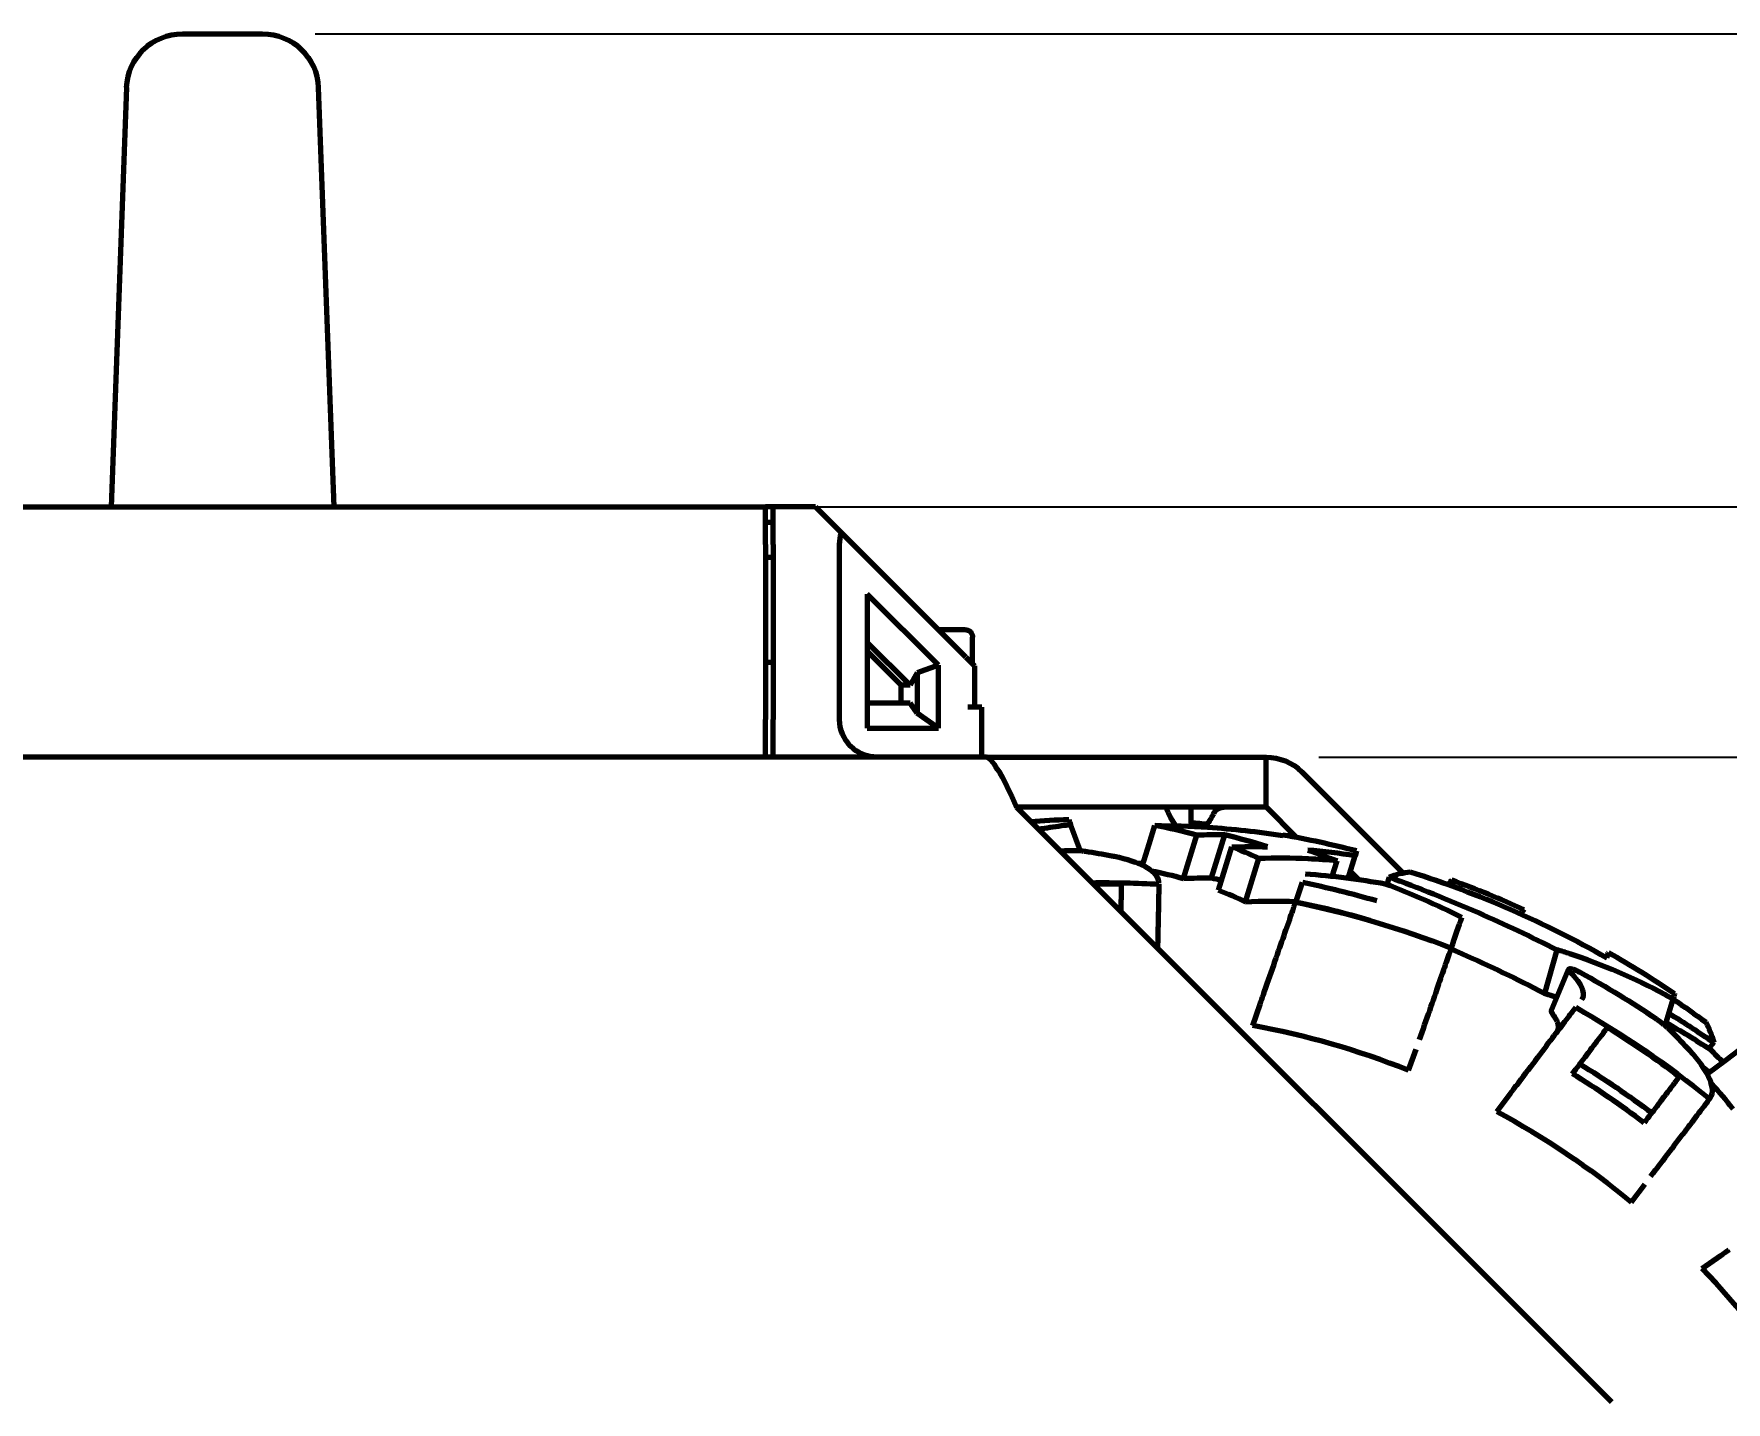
# Model space of a CAD drawing. Header units: millimetres. Extents: x 0 to 1189, y 0 to 841.
# Drawn here: x 703.6 to 771.2, y 322.4 to 377.1 of the extents above; entities that cross this region are included whole.
import ezdxf

# ---------------------------------------------------------------- set-up
doc = ezdxf.new("R2010")
doc.units = ezdxf.units.MM
doc.header["$LTSCALE"] = 0.75
doc.layers.add('FD_Dimensions', color=7, linetype='Continuous', lineweight=35)
doc.layers.add('Visible', color=7, linetype='Continuous', lineweight=70)
doc.styles.get("Standard").update_dxf_attribs({"font": 'arial.ttf'})
doc.dimstyles.new('Dim-ISO-25', dxfattribs={"dimtxt": 3.5, "dimasz": 3.5, "dimexe": 2.1, "dimexo": 2.1, "dimgap": 1.4, "dimtad": 1, "dimzin": 12, "dimdsep": 46, "dimtxsty": 'Standard', "dimcen": 0, "dimazin": 3, "dimtp": 0.1, "dimtm": 0.1, "dimtfac": 0.714286, "dimtmove": 0, "dimatfit": 3, "dimfxl": 1, "dimtzin": 12, "dimarcsym": 0})

# ---------------------------------------------------------------- blocks, each defined once
blk = doc.blocks.new('*D31')
at = {"layer": 'Defpoints', "color": 0, "transparency": 16777216}
for p in [(586.804795, 358.159183), (807.04622, 358.159183), (572.723978, 264.278999)]:
    blk.add_point(p, dxfattribs=at)
at = {"layer": 'FD_Dimensions', "color": 0, "lineweight": -2, "transparency": 16777216}
for p, q in [((588.904795, 358.159183), (809.14622, 358.159183)), ((807.04622, 267.778999), (807.04622, 354.659183)), ((574.823978, 264.278999), (809.14622, 264.278999))]:
    blk.add_line(p, q, dxfattribs=at)
at = {"layer": 'FD_Dimensions', "color": 0, "transparency": 16777216}
for points in [[(806.462887, 354.659183), (807.629554, 354.659183), (807.04622, 358.159183)], [(806.462887, 267.778999), (807.629554, 267.778999), (807.04622, 264.278999)]]:
    blk.add_solid(points, dxfattribs=at)
at = {"layer": 'FD_Dimensions', "color": 0, "transparency": 16777216, "insert": (803.858021, 311.219091), "char_height": 3.5, "attachment_point": 5, "rotation": 90}
blk.add_mtext('93.88', dxfattribs=at)
blk = doc.blocks.new('*D32')
at = {"layer": 'Defpoints', "color": 0, "transparency": 16777216}
for p in [(712.715859, 377.069183), (822.180648, 377.069183), (746.304795, 264.197192)]:
    blk.add_point(p, dxfattribs=at)
at = {"layer": 'FD_Dimensions', "color": 0, "lineweight": -2, "transparency": 16777216}
for p, q in [((714.815859, 377.069183), (824.280648, 377.069183)), ((822.180648, 267.697192), (822.180648, 373.569183)), ((748.404795, 264.197192), (824.280648, 264.197192))]:
    blk.add_line(p, q, dxfattribs=at)
at = {"layer": 'FD_Dimensions', "color": 0, "transparency": 16777216}
for points in [[(821.597314, 373.569183), (822.763981, 373.569183), (822.180648, 377.069183)], [(821.597314, 267.697192), (822.763981, 267.697192), (822.180648, 264.197192)]]:
    blk.add_solid(points, dxfattribs=at)
at = {"layer": 'FD_Dimensions', "color": 0, "transparency": 16777216, "insert": (818.993642, 320.633188), "char_height": 3.5, "attachment_point": 5, "rotation": 90}
blk.add_mtext('112.87', dxfattribs=at)
blk = doc.blocks.new('*D33')
at = {"layer": 'Defpoints', "color": 0, "transparency": 16777216}
for p in [(733.104795, 358.159183), (791.222417, 358.159183), (752.804795, 348.159183)]:
    blk.add_point(p, dxfattribs=at)
at = {"layer": 'FD_Dimensions', "color": 0, "lineweight": -2, "transparency": 16777216}
for p, q in [((735.204795, 358.159183), (793.322417, 358.159183)), ((791.222417, 351.659183), (791.222417, 354.659183)), ((754.904795, 348.159183), (793.322417, 348.159183))]:
    blk.add_line(p, q, dxfattribs=at)
at = {"layer": 'FD_Dimensions', "color": 0, "transparency": 16777216}
for points in [[(790.639083, 354.659183), (791.80575, 354.659183), (791.222417, 358.159183)], [(790.639083, 351.659183), (791.80575, 351.659183), (791.222417, 348.159183)]]:
    blk.add_solid(points, dxfattribs=at)
at = {"layer": 'FD_Dimensions', "color": 0, "transparency": 16777216, "insert": (788.035411, 353.159183), "char_height": 3.5, "attachment_point": 5, "rotation": 90}
blk.add_mtext('10', dxfattribs=at)

msp = doc.modelspace()

# ---------------------------------------------------------------- linework, layer by layer
at = {"layer": 'Visible', "extrusion": (0, 1, 0)}
for p, q in [((709.514, 377.069), (712.716, 377.069)), ((707.285, 374.922), (706.664, 358.159)), ((714.944, 374.922), (715.565, 358.159)), ((588.805, 358.159), (732.805, 358.159)), ((732.805, 356.659), (732.805, 358.159)), ((733.105, 358.159), (732.805, 358.159)), ((734.805, 358.159), (733.105, 358.159)), ((733.105, 356.659), (733.105, 358.159)), ((734.805, 358.159), (735.839, 357.125)), ((732.805, 357.547), (733.105, 357.547)), ((740.812, 352.152), (735.839, 357.125)), ((732.805, 356.659), (732.805, 349.659)), ((733.105, 356.659), (733.105, 349.659)), ((735.765, 349.659), (735.765, 356.659)), ((732.805, 356.159), (733.105, 356.159)), ((739.709, 351.834), (736.868, 354.675)), ((736.868, 354.675), (736.868, 349.319)), ((739.705, 353.259), (740.775, 353.259)), ((741.075, 351.889), (741.075, 352.959)), ((736.868, 352.744), (738.578, 351.034)), ((738.224, 351.034), (736.868, 352.39)), ((732.805, 351.959), (733.105, 351.959)), ((738.861, 351.524), (738.578, 351.034)), ((739.709, 351.834), (738.861, 351.524)), ((738.861, 351.524), (738.861, 349.919)), ((739.709, 349.319), (739.709, 351.834)), ((740.812, 352.152), (740.892, 352.071)), ((740.892, 352.071), (741.148, 351.816)), ((741.148, 351.816), (741.148, 350.159)), ((738.578, 351.034), (738.224, 351.034)), ((738.224, 350.319), (738.224, 351.034)), ((738.578, 350.319), (736.868, 350.319)), ((738.861, 349.919), (738.578, 350.319)), ((741.445, 350.159), (740.892, 350.159)), ((741.445, 348.159), (741.445, 350.159)), ((732.805, 348.159), (732.805, 349.659)), ((733.105, 348.159), (733.105, 349.659)), ((739.709, 349.319), (738.861, 349.919)), ((736.868, 349.319), (739.709, 349.319)), ((741.639, 348.159), (579.971, 348.159)), ((741.639, 348.159), (752.805, 348.159)), ((752.805, 346.159), (752.805, 348.159)), ((754.226, 347.57), (758.264, 343.532)), ((752.805, 346.159), (742.838, 346.159)), ((766.612, 322.38), (742.843, 346.149)), ((749.805, 345.394), (749.805, 346.159)), ((752.812, 346.156), (754.005, 344.963)), ((745.371, 344.409), (744.993, 345.456)), ((748.124, 344.683), (748.354, 345.425)), ((749.499, 343.313), (750.033, 345.039)), ((750.617, 343.338), (751.146, 345.05)), ((753.464, 345.028), (753.475, 345.061)), ((747.862, 343.835), (748.124, 344.683)), ((750.893, 342.849), (751.426, 344.572)), ((751.979, 342.383), (752.512, 344.108)), ((756.075, 343.315), (756.352, 344.212)), ((756.417, 344.422), (756.352, 344.212)), ((755.444, 343.39), (755.637, 344.015)), ((756.51, 343.256), (756.164, 343.602)), ((753.982, 342.369), (754.258, 343.162)), ((757.713, 343.362), (757.627, 343.066)), ((753.982, 342.369), (753.981, 342.366)), ((764.419, 340.459), (763.914, 338.718)), ((764.187, 338.012), (764.883, 339.675)), ((752.265, 337.434), (752.563, 338.29)), ((768.744, 337.422), (769.054, 338.49)), ((770.678, 336.756), (770.489, 336.512)), ((758.494, 335.645), (758.789, 336.492)), ((770.423, 335.493), (771.133, 336.024)), ((771.133, 336.024), (771.755, 336.49)), ((762.012, 334.002), (762.56, 334.724)), ((770.509, 334.496), (770.532, 334.527)), ((767.384, 330.376), (767.926, 331.09)), ((770.222, 327.726), (770.966, 328.244))]:
    msp.add_line(p, q, dxfattribs=at)
at = {"layer": 'Visible', "extrusion": (1e-16, 0, -1)}
for centre, radius, start, end in [((-709.514, 374.839), 2.23, 2.1211, 90), ((-712.716, 374.839), 2.23, 90, 177.8789), ((-740.775, 352.959), 0.3, 90, 180), ((-752.805, 346.149), 2.01, 90, 135), ((-752.805, 346.149), 0.01, 90, 135), ((-746.305, 304.947), 40.75, 85.91027, 88.04544), ((-746.305, 304.947), 40.75, 94.92718, 95.85902), ((-746.305, 304.947), 40.75, 100.13414, 104.36886), ((-746.305, 304.947), 39, 91.99085, 92.32489), ((-746.305, 304.947), 40.53, 107.59586, 119.73799), ((-746.305, 304.947), 38.198, 89.31709, 93.32173), ((-746.305, 304.947), 38.155, 89.37998, 91.07116), ((-746.305, 304.947), 39.034, 101.75632, 106.23651), ((-746.305, 304.947), 40.75, 109.95456, 114.3366), ((-746.305, 304.947), 38.198, 101.59283, 111.32173), ((-746.305, 304.947), 40.75, 119.6634, 124.04544), ((-746.305, 304.947), 38.198, 119.59283, 129.32173), ((-746.305, 304.947), 40.53, 124.14573, 126.40414), ((-746.305, 304.947), 38.155, 121.85129, 127.07116), ((-746.305, 304.947), 36.332, 121.58302, 127.0656), ((-746.305, 304.947), 39, 127.99085, 128.32489), ((-746.305, 304.947), 33.029, 118.39645, 129.65677)]:
    msp.add_arc(centre, radius, start, end, dxfattribs=at)
at = {"layer": 'Visible'}
for radius, start, end in [(39.494, 92.00212, 92.49126), (38.201, 73.82775, 78.40648), (39.494, 56.00212, 61.14119), (33.029, 68.34323, 79.60355), (35.842, 52.936, 58.49387), (39.034, 51.66184, 52.15522), (33.029, 32.34323, 43.60355)]:
    msp.add_arc((746.305, 304.947), radius, start, end, dxfattribs=at)
at = {"layer": 'Visible', "extrusion": (1e-16, 0, -1)}
for centre, major_axis, ratio, start_param, end_param in [((737.265, 356.659), (1.061, 1.061), 1, 3.926991, 4.242768), ((737.265, 349.659), (1.061, 1.061), 1, 2.356194, 3.926991), ((745.43, 298.452), (13.936, 45.068), 0.707106, -0.239, -0.197244), ((740.006, 299.739), (13.88, 44.894), 0.707106, 0.018211, 0.055859), ((743.851, 289.696), (15.617, 53.814), 0.196114, -0.150213, -0.08149), ((744.07, 299.089), (13.366, 43.228), 0.707108, -0.248738, -0.214675), ((735.914, 298.059), (13.955, 45.145), 0.579241, 0.039579, 0.082589), ((747.705, 301.731), (23.743, 34.137), 0.922984, -0.082163, -0.028667), ((735.409, 293.998), (34.357, 44.265), 0.196114, 0.08149, 0.150213)]:
    msp.add_ellipse(centre, major_axis=major_axis, ratio=ratio, start_param=start_param, end_param=end_param, dxfattribs=at)
at = {"layer": 'Visible'}
for centre, major_axis, ratio, start_param, end_param in [((744.047, 299.008), (13.909, 44.981), 0.707105, 0.206289, 0.238955), ((745.526, 299.732), (-10.476, 44.254), 0.768445, -0.330094, -0.300629), ((735.86, 298.037), (14.502, 46.904), 0.579244, -0.080976, -0.039581), ((745.522, 298.198), (13.999, 45.268), 0.707105, 0.097082, 0.153494), ((742.88, 304.189), (13.661, 39.274), 0.922984, -0.115233, -0.028667), ((742.609, 301.186), (17.537, 41.96), 0.768445, -0.330094, -0.300629)]:
    msp.add_ellipse(centre, major_axis=major_axis, ratio=ratio, start_param=start_param, end_param=end_param, dxfattribs=at)
for points in [[(742.077, 347.672), (741.895, 347.941), (741.746, 348.159), (741.639, 348.159)], [(742.843, 346.149), (742.588, 346.725), (742.333, 347.296), (742.077, 347.672)], [(744.915, 345.673), (744.915, 345.673), (744.94, 345.603), (744.993, 345.456)], [(750.033, 345.039), (749.5, 345.191), (748.936, 345.321), (748.354, 345.425)], [(750.671, 345.85), (750.598, 345.698), (750.495, 345.522), (750.375, 345.372)], [(752.851, 344.577), (752.291, 344.755), (751.722, 344.913), (751.146, 345.05)], [(748.224, 343.616), (748.662, 343.53), (749.089, 343.428), (749.499, 343.313)], [(757.575, 343.086), (756.539, 343.266), (755.465, 343.403), (754.372, 343.489)], [(750.617, 343.338), (750.75, 343.307), (750.882, 343.275), (751.014, 343.242)], [(760.07, 343.068), (760.166, 343.192), (760.212, 343.251), (760.212, 343.251)], [(751.979, 342.383), (752.657, 342.414), (753.329, 342.416), (753.99, 342.391)], [(763.098, 342.076), (763.098, 342.076), (763.053, 342.018), (762.959, 341.897)], [(760.194, 340.531), (760.354, 340.992), (760.499, 341.407), (760.619, 341.753)], [(766.409, 340.139), (766.452, 340.286), (766.472, 340.357), (766.472, 340.357)], [(769.119, 338.712), (769.119, 338.712), (769.098, 338.641), (769.054, 338.49)], [(768.89, 337.925), (769.502, 337.542), (770.098, 337.152), (770.678, 336.756)], [(770.535, 336.482), (770.709, 336.313), (770.883, 336.141), (771.056, 335.966)], [(770.587, 335.103), (770.891, 334.776), (771.176, 334.443), (771.44, 334.108)]]:
    msp.add_open_spline(points, degree=3, dxfattribs=at)
for points, knots in [([(749.194, 345.415), (749.194, 345.415), (749.194, 345.415), (749.194, 345.415), (748.994, 345.685), (748.857, 346.029), (748.817, 346.128), (748.809, 346.149), (748.805, 346.159), (748.805, 346.159)], [-1.9610773, -1.9610773, -1.9610773, -1.9610773, -1.9609528, -1.9609528, -1.9609528, -1.2046794, -1.2046794, -1.2046794, -1.0471976, -1.0471976, -1.0471976, -1.0471976]), ([(751.537, 346.159), (751.246, 346.159), (750.958, 346.196), (750.771, 346), (750.734, 345.961), (750.7, 345.911), (750.671, 345.85)], [0, 0, 0, 0, 0.871626, 0.871626, 0.871626, 1.047198, 1.047198, 1.047198, 1.047198]), ([(744.993, 345.456), (744.871, 345.441), (744.748, 345.426), (744.324, 345.369), (744.023, 345.322), (743.723, 345.269)], [-6.7908419, -6.7908419, -6.7908419, -6.7908419, -6.742069, -6.742069, -6.6222056, -6.6222056, -6.6222056, -6.6222056]), ([(748.354, 345.425), (749.057, 345.424), (749.763, 345.403), (751.476, 345.294), (752.479, 345.18), (753.464, 345.028)], [17.408031, 17.408031, 17.408031, 17.408031, 17.632683, 17.632683, 17.9554931, 17.9554931, 17.9554931, 17.9554931]), ([(745.59, 344.385), (745.545, 344.392), (745.497, 344.398), (745.355, 344.412), (745.256, 344.417), (745.093, 344.42), (745.032, 344.42), (744.97, 344.418), (744.955, 344.418), (744.94, 344.418), (744.925, 344.417)], [0.57737749, 0.57737749, 0.57737749, 0.57737749, 0.59475126, 0.59475126, 0.62625191, 0.62625191, 0.6448508, 0.6448508, 0.6448508, 0.64934479, 0.64934479, 0.64934479, 0.64934479]), ([(748.519, 343.119), (748.52, 343.162), (748.514, 343.205), (748.449, 343.44), (748.265, 343.623), (747.661, 343.946), (747.249, 344.082), (746.713, 344.192), (746.676, 344.199), (746.639, 344.206)], [2.3628766, 2.3628766, 2.3628766, 2.3628766, 2.4067943, 2.4067943, 2.6057136, 2.6057136, 2.8021395, 2.8021395, 2.8164491, 2.8164491, 2.8164491, 2.8164491]), ([(755.637, 344.015), (755.255, 344.05), (754.869, 344.078), (753.832, 344.125), (753.175, 344.129), (752.512, 344.108)], [6.940353, 6.940353, 6.940353, 6.940353, 7.0935578, 7.0935578, 7.3468953, 7.3468953, 7.3468953, 7.3468953]), ([(747.018, 343.096), (747.015, 342.938), (747.011, 342.745), (747.003, 342.36), (746.999, 342.181), (746.995, 341.996)], [-4.069161, -4.069161, -4.069161, -4.069161, -3.9594341, -3.9594341, -3.8786323, -3.8786323, -3.8786323, -3.8786323]), ([(748.518, 343.081), (748.515, 342.916), (748.51, 342.708), (748.5, 342.19), (748.493, 341.87), (748.48, 341.252), (748.473, 340.903), (748.465, 340.527)], [-4.0816675, -4.0816675, -4.0816675, -4.0816675, -3.9618291, -3.9618291, -3.8252836, -3.8252836, -3.6993736, -3.6993736, -3.6993736, -3.6993736]), ([(757.713, 343.362), (758.885, 342.943), (760.079, 342.469), (762.334, 341.483), (763.383, 340.987), (764.419, 340.459)], [11.0190937, 11.0190937, 11.0190937, 11.0190937, 11.4175674, 11.4175674, 11.7676704, 11.7676704, 11.7676704, 11.7676704]), ([(752.692, 338.661), (752.828, 339.053), (752.971, 339.464), (753.242, 340.242), (753.369, 340.608), (753.582, 341.22), (753.688, 341.524), (753.858, 342.013), (753.927, 342.21), (753.981, 342.366)], [3.5813627, 3.5813627, 3.5813627, 3.5813627, 3.7158313, 3.7158313, 3.8534291, 3.8534291, 3.9901307, 3.9901307, 4.1091636, 4.1091636, 4.1091636, 4.1091636]), ([(760.194, 340.531), (760.139, 340.375), (760.071, 340.178), (759.901, 339.689), (759.796, 339.387), (759.584, 338.779), (759.458, 338.416), (759.191, 337.649), (759.051, 337.245), (758.916, 336.859)], [0.2897036, 0.2897036, 0.2897036, 0.2897036, 0.409542, 0.409542, 0.5460875, 0.5460875, 0.6827036, 0.6827036, 0.8150178, 0.8150178, 0.8150178, 0.8150178]), ([(763.914, 338.718), (762.837, 339.28), (761.743, 339.805), (760.489, 340.357), (760.335, 340.425), (760.18, 340.491)], [-11.8170159, -11.8170159, -11.8170159, -11.8170159, -11.4510759, -11.4510759, -11.3995009, -11.3995009, -11.3995009, -11.3995009]), ([(769.054, 338.49), (768.946, 338.551), (768.838, 338.61), (767.521, 339.32), (766.242, 339.87), (764.758, 340.355), (764.589, 340.408), (764.419, 340.459)], [-6.7908419, -6.7908419, -6.7908419, -6.7908419, -6.742069, -6.742069, -6.2007054, -6.2007054, -6.1314654, -6.1314654, -6.1314654, -6.1314654]), ([(765.367, 339.537), (765.335, 339.554), (765.304, 339.57), (765.231, 339.606), (765.19, 339.624), (765.098, 339.661), (765.05, 339.677), (764.972, 339.695), (764.941, 339.698), (764.896, 339.693), (764.883, 339.684), (764.878, 339.653), (764.888, 339.631), (764.919, 339.592), (764.929, 339.581), (764.941, 339.568)], [0.0011854, 0.0011854, 0.0011854, 0.0011854, 0.0118921, 0.0118921, 0.0261366, 0.0261366, 0.045713, 0.045713, 0.0638758, 0.0638758, 0.0833592, 0.0833592, 0.1044028, 0.1044028, 0.1129139, 0.1129139, 0.1129139, 0.1129139]), ([(764.941, 339.568), (765.175, 339.333), (765.335, 339.115), (765.49, 338.737), (765.485, 338.58), (765.395, 338.462)], [-0.3219243, -0.3219243, -0.3219243, -0.3219243, -0.1609373, -0.1609373, 0, 0, 0, 0]), ([(752.563, 338.29), (752.604, 338.408), (752.653, 338.548), (752.691, 338.658), (752.691, 338.66), (752.692, 338.661)], [0.44681284, 0.44681284, 0.44681284, 0.44681284, 0.48438099, 0.48438099, 0.4848196, 0.4848196, 0.4848196, 0.4848196]), ([(764.416, 338.559), (764.306, 338.595), (764.196, 338.63), (764.029, 338.683), (763.971, 338.7), (763.914, 338.718)], [17.2760773, 17.2760773, 17.2760773, 17.2760773, 17.32127312, 17.32127312, 17.3447499, 17.3447499, 17.3447499, 17.3447499]), ([(762.797, 335.037), (763.048, 335.368), (763.312, 335.715), (763.809, 336.371), (764.043, 336.68), (764.435, 337.196), (764.629, 337.452), (764.943, 337.865), (765.068, 338.031), (765.168, 338.163)], [-0.8176817, -0.8176817, -0.8176817, -0.8176817, -0.683213, -0.683213, -0.5456153, -0.5456153, -0.4089137, -0.4089137, -0.2898807, -0.2898807, -0.2898807, -0.2898807]), ([(764.187, 338.012), (764.187, 338.01), (764.186, 338.008), (764.183, 337.989), (764.192, 337.967), (764.213, 337.939)], [0.08069478, 0.08069478, 0.08069478, 0.08069478, 0.08342407, 0.08342407, 0.10432825, 0.10432825, 0.10432825, 0.10432825]), ([(764.213, 337.939), (764.339, 337.773), (764.42, 337.62), (764.482, 337.351), (764.465, 337.237), (764.396, 337.144), (764.395, 337.143), (764.394, 337.142)], [-0.2529301, -0.2529301, -0.2529301, -0.2529301, -0.1264576, -0.1264576, -0.0013937, -0.0013937, 0, 0, 0, 0]), ([(765.035, 335.505), (765.219, 335.747), (765.39, 335.972), (765.734, 336.426), (765.927, 336.681), (766.228, 337.077), (766.344, 337.231), (766.44, 337.357)], [-0.6503544, -0.6503544, -0.6503544, -0.6503544, -0.5458766, -0.5458766, -0.409261, -0.409261, -0.2999653, -0.2999653, -0.2999653, -0.2999653]), ([(768.908, 337.273), (768.875, 337.305), (768.84, 337.338), (768.733, 337.433), (768.657, 337.495), (768.526, 337.594), (768.476, 337.63), (768.425, 337.665), (768.413, 337.673), (768.401, 337.682), (768.388, 337.69)], [0.57737749, 0.57737749, 0.57737749, 0.57737749, 0.59475126, 0.59475126, 0.62625191, 0.62625191, 0.6448508, 0.6448508, 0.6448508, 0.64934479, 0.64934479, 0.64934479, 0.64934479]), ([(770.533, 334.528), (770.559, 334.562), (770.58, 334.6), (770.665, 334.828), (770.624, 335.085), (770.325, 335.701), (770.072, 336.053), (769.702, 336.457), (769.676, 336.484), (769.65, 336.512)], [2.3628766, 2.3628766, 2.3628766, 2.3628766, 2.4067943, 2.4067943, 2.6057136, 2.6057136, 2.8021395, 2.8021395, 2.8164491, 2.8164491, 2.8164491, 2.8164491]), ([(769.305, 335.391), (769.21, 335.265), (769.093, 335.111), (768.792, 334.715), (768.599, 334.46), (768.257, 334.009), (768.088, 333.787), (767.907, 333.548)], [-4.069161, -4.069161, -4.069161, -4.069161, -3.9594341, -3.9594341, -3.8229021, -3.8229021, -3.7194059, -3.7194059, -3.7194059, -3.7194059]), ([(762.56, 334.724), (762.636, 334.824), (762.725, 334.942), (762.796, 335.035), (762.797, 335.036), (762.797, 335.037)], [0.44681284, 0.44681284, 0.44681284, 0.44681284, 0.48438099, 0.48438099, 0.4848196, 0.4848196, 0.4848196, 0.4848196]), ([(770.51, 334.497), (770.41, 334.366), (770.284, 334.2), (769.971, 333.787), (769.778, 333.532), (769.389, 333.019), (769.157, 332.714), (768.666, 332.066), (768.407, 331.725), (768.16, 331.4)], [-4.0816675, -4.0816675, -4.0816675, -4.0816675, -3.9618291, -3.9618291, -3.8252836, -3.8252836, -3.6886674, -3.6886674, -3.5563533, -3.5563533, -3.5563533, -3.5563533]), ([(770.966, 328.244), (771.069, 328.315), (771.19, 328.399), (771.286, 328.466), (771.287, 328.467), (771.288, 328.468)], [0.44681284, 0.44681284, 0.44681284, 0.44681284, 0.48438099, 0.48438099, 0.4848196, 0.4848196, 0.4848196, 0.4848196])]:
    msp.add_open_spline(points, degree=3, knots=knots, dxfattribs=at)

# ---------------------------------------------------------------- dimensions: what is measured, and where the dimension line sits
at = {"layer": 'FD_Dimensions'}
for base, p1, p2, picture, middle in [((822.181, 377.069), (746.305, 264.197), (712.716, 377.069), '*D32', (818.994, 320.633)), ((807.046, 358.159), (572.724, 264.279), (586.805, 358.159), '*D31', (803.858, 311.219))]:
    dim = msp.add_linear_dim(base=base, p1=p1, p2=p2, angle=90, dimstyle='Dim-ISO-25', override={"dimlfac": 1, "dimclrd": 0, "dimclre": 0}, dxfattribs=at)
    dim.commit()
    dim.dimension.update_dxf_attribs({"geometry": picture, "text_midpoint": middle})
dim = msp.add_linear_dim(base=(791.222, 358.159), p1=(752.805, 348.159), p2=(733.105, 358.159), angle=90, dimstyle='Dim-ISO-25', override={"dimlfac": 1}, dxfattribs=at)
dim.commit()
dim.dimension.update_dxf_attribs({"geometry": '*D33', "text_midpoint": (791.222, 353.159), "dimtype": 160})

doc.saveas('drawing.dxf')
